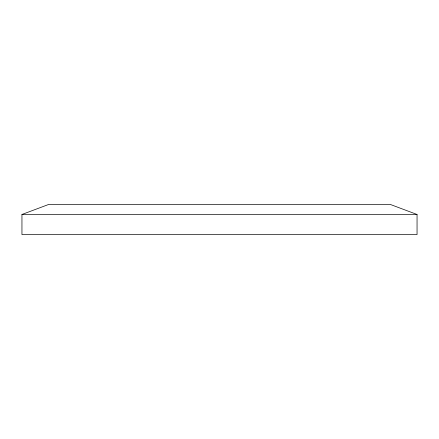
<?xml version="1.0" encoding="UTF-8"?>
<svg xmlns="http://www.w3.org/2000/svg" width="439" height="439" viewBox="0 0 439 439"><rect width="100%" height="100%" fill="white"/><g stroke="black" fill="none" stroke-linecap="round" stroke-linejoin="round"><path stroke-width="0.66" d="M21.95 214.479L48.734 204.431L390.266 204.431L417.05 214.479L417.05 234.569L21.95 234.569L21.95 214.479L417.05 214.479"/></g></svg>
